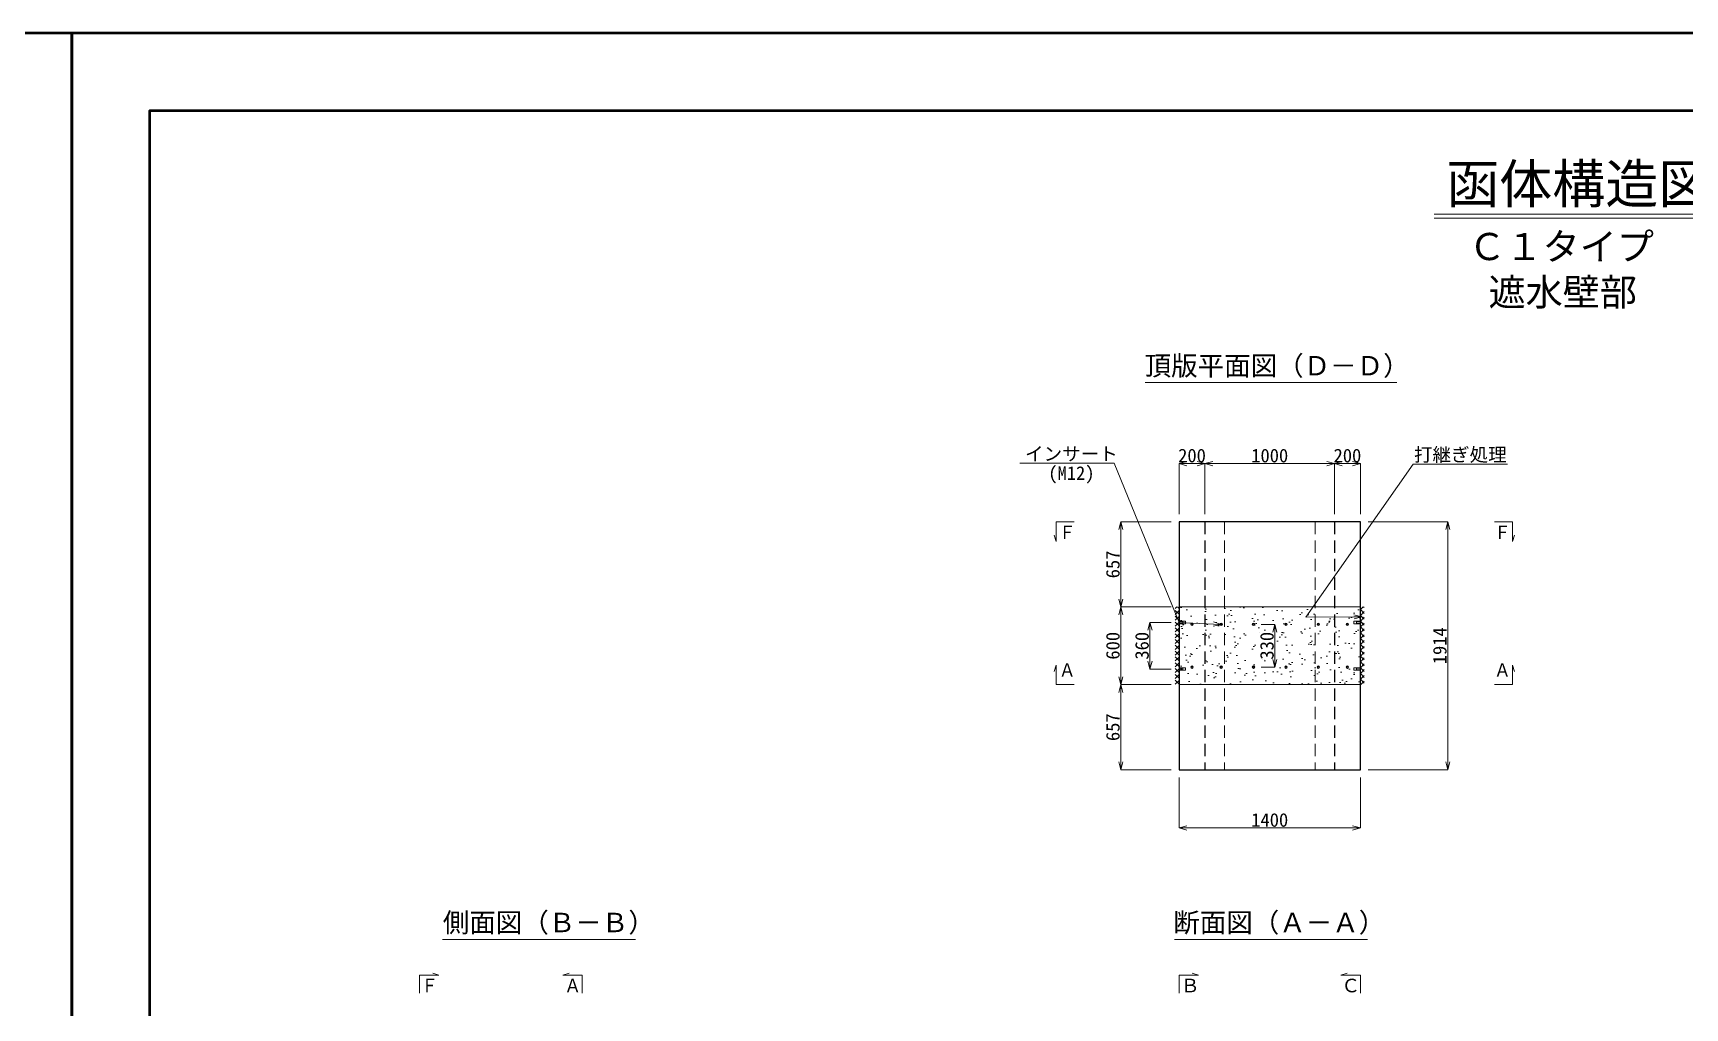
# Model space of a CAD drawing. Header units: millimetres. Extents: x 0 to 126150, y -2000 to 17820.
# Drawn here: x 100620 to 113377, y 10291 to 17820 of the extents above; entities that cross this region are included whole.
import ezdxf
from ezdxf import colors
from ezdxf.entities.mleader import LeaderData, LeaderLine
from ezdxf.enums import TextEntityAlignment as Align
from ezdxf.math import Vec2, Vec3

# ---------------------------------------------------------------- set-up
doc = ezdxf.new("R2010")
doc.units = ezdxf.units.MM
doc.header["$LTSCALE"] = 30
doc.linetypes.add('HIDDEN2', pattern=[4.7625, 3.175, -1.5875])
for name, color, linetype, lineweight in [('0タイトル', 7, 'Continuous', 13), ('0寸法', 7, 'Continuous', 5), ('0文字', 41, 'Continuous', 5), ('1Pca-BOX', 3, 'Continuous', 25), ('1打継ぎ処理', 8, 'Continuous', 9), ('3インサート', 32, 'Continuous', 13), ('D-TTL', 2, 'Continuous', 50)]:
    doc.layers.add(name, color=color, linetype=linetype, lineweight=lineweight)
doc.styles.get("Standard").update_dxf_attribs({"font": 'MS Gothic.ttf'})
doc.styles.add('寸法文字', font='MS Gothic.ttf')
doc.dimstyles.new('1／30', dxfattribs={"dimscale": 30, "dimtxt": 3.5, "dimasz": 2, "dimexe": 0, "dimexo": 2, "dimgap": 0.3, "dimtad": 1, "dimdec": 0, "dimzin": 1, "dimdsep": 46, "dimtxsty": '寸法文字', "dimblk": 'OPEN30', "dimcen": 2.5, "dimclrd": 256, "dimclre": 256, "dimclrt": 256, "dimadec": 0, "dimazin": 0, "dimtfac": 1, "dimtdec": 0, "dimtmove": 0, "dimatfit": 3, "dimldrblk": 'OPEN30', "dimfxl": 1, "dimlwd": -1, "dimlwe": -1, "dimarcsym": 0})
pattern_1 = [(135, (118840.083, -102724.63), (-22.45064, -22.45064), []), (225, (118840.083, -102724.63), (22.45064, -22.45064), [])]

# ---------------------------------------------------------------- blocks, each defined once
blk = doc.blocks.new('_Open30')
at = {"color": 0, "linetype": 'ByBlock', "lineweight": -2}
for p, q in [((-1, 0.27), (0, 0)), ((0, 0), (-1, -0.27)), ((0, 0), (-1, 0))]:
    blk.add_line(p, q, dxfattribs=at)
blk = doc.blocks.new('*D318')
at = {"layer": '0寸法', "transparency": 16777216}
for p, q in [((110930, 14045), (111545, 14045)), ((111545, 12191), (111545, 13985)), ((110930, 12131), (111545, 12131))]:
    blk.add_line(p, q, dxfattribs=at)
at = {"layer": 'Defpoints', "color": 0, "transparency": 16777216}
for p in [(110870, 14045), (111545, 14045), (110870, 12131)]:
    blk.add_point(p, dxfattribs=at)
at = {"layer": '0寸法', "transparency": 16777216, "xscale": 60, "yscale": 60, "zscale": 60}
for p, rotation in [((111545, 14045), 90), ((111545, 12131), 270)]:
    blk.add_blockref('_Open30', p, dxfattribs=dict(at, rotation=rotation))
at = {"layer": '0寸法', "transparency": 16777216, "insert": (111484, 13088), "char_height": 105, "attachment_point": 5, "rotation": 90, "style": '寸法文字'}
blk.add_mtext('1914', dxfattribs=at)
blk = doc.blocks.new('*D319')
at = {"layer": '0寸法', "transparency": 16777216}
for p, q in [((109470, 14105), (109470, 14495)), ((109530, 14495), (109610, 14495)), ((109670, 14105), (109670, 14495))]:
    blk.add_line(p, q, dxfattribs=at)
at = {"layer": 'Defpoints', "color": 0, "transparency": 16777216}
for p in [(109670, 14495), (109470, 14045), (109670, 14045)]:
    blk.add_point(p, dxfattribs=at)
at = {"layer": '0寸法', "transparency": 16777216, "xscale": 60, "yscale": 60, "zscale": 60, "rotation": 180}
blk.add_blockref('_Open30', (109470, 14495), dxfattribs=at)
at = {"layer": '0寸法', "transparency": 16777216, "xscale": 60, "yscale": 60, "zscale": 60}
blk.add_blockref('_Open30', (109670, 14495), dxfattribs=at)
at = {"layer": '0寸法', "transparency": 16777216, "insert": (109570, 14556), "char_height": 105, "attachment_point": 5, "style": '寸法文字'}
blk.add_mtext('200', dxfattribs=at)
blk = doc.blocks.new('*D320')
at = {"layer": '0寸法', "transparency": 16777216}
for p, q in [((109670, 14105), (109670, 14495)), ((109730, 14495), (110610, 14495)), ((110670, 14105), (110670, 14495))]:
    blk.add_line(p, q, dxfattribs=at)
at = {"layer": 'Defpoints', "color": 0, "transparency": 16777216}
for p in [(110670, 14495), (109670, 14045), (110670, 14045)]:
    blk.add_point(p, dxfattribs=at)
at = {"layer": '0寸法', "transparency": 16777216, "xscale": 60, "yscale": 60, "zscale": 60, "rotation": 180}
blk.add_blockref('_Open30', (109670, 14495), dxfattribs=at)
at = {"layer": '0寸法', "transparency": 16777216, "xscale": 60, "yscale": 60, "zscale": 60}
blk.add_blockref('_Open30', (110670, 14495), dxfattribs=at)
at = {"layer": '0寸法', "transparency": 16777216, "insert": (110170, 14556), "char_height": 105, "attachment_point": 5, "style": '寸法文字'}
blk.add_mtext('1000', dxfattribs=at)
blk = doc.blocks.new('*D321')
at = {"layer": '0寸法', "transparency": 16777216}
for p, q in [((110670, 14105), (110670, 14495)), ((110730, 14495), (110810, 14495)), ((110870, 14105), (110870, 14495))]:
    blk.add_line(p, q, dxfattribs=at)
at = {"layer": 'Defpoints', "color": 0, "transparency": 16777216}
for p in [(110870, 14495), (110670, 14045), (110870, 14045)]:
    blk.add_point(p, dxfattribs=at)
at = {"layer": '0寸法', "transparency": 16777216, "xscale": 60, "yscale": 60, "zscale": 60, "rotation": 180}
blk.add_blockref('_Open30', (110670, 14495), dxfattribs=at)
at = {"layer": '0寸法', "transparency": 16777216, "xscale": 60, "yscale": 60, "zscale": 60}
blk.add_blockref('_Open30', (110870, 14495), dxfattribs=at)
at = {"layer": '0寸法', "transparency": 16777216, "insert": (110770, 14556), "char_height": 105, "attachment_point": 5, "style": '寸法文字'}
blk.add_mtext('200', dxfattribs=at)
blk = doc.blocks.new('*D322')
at = {"layer": '0寸法', "transparency": 16777216}
for p, q in [((109470, 12071), (109470, 11681)), ((110870, 12071), (110870, 11681)), ((109530, 11681), (110810, 11681))]:
    blk.add_line(p, q, dxfattribs=at)
at = {"layer": 'Defpoints', "color": 0, "transparency": 16777216}
for p in [(109470, 12131), (110870, 12131), (110870, 11681)]:
    blk.add_point(p, dxfattribs=at)
at = {"layer": '0寸法', "transparency": 16777216, "xscale": 60, "yscale": 60, "zscale": 60, "rotation": 180}
blk.add_blockref('_Open30', (109470, 11681), dxfattribs=at)
at = {"layer": '0寸法', "transparency": 16777216, "xscale": 60, "yscale": 60, "zscale": 60}
blk.add_blockref('_Open30', (110870, 11681), dxfattribs=at)
at = {"layer": '0寸法', "transparency": 16777216, "insert": (110170, 11742), "char_height": 105, "attachment_point": 5, "style": '寸法文字'}
blk.add_mtext('1400', dxfattribs=at)
blk = doc.blocks.new('*D434')
at = {"layer": '0寸法', "transparency": 16777216}
for p, q in [((109410, 14045), (109020, 14045)), ((109020, 13985), (109020, 13448)), ((109410, 13388), (109020, 13388))]:
    blk.add_line(p, q, dxfattribs=at)
at = {"layer": 'Defpoints', "color": 0, "transparency": 16777216}
for p in [(109470, 14045), (109020, 13388), (109470, 13388)]:
    blk.add_point(p, dxfattribs=at)
at = {"layer": '0寸法', "transparency": 16777216, "xscale": 60, "yscale": 60, "zscale": 60}
for p, rotation in [((109020, 14045), 90), ((109020, 13388), 270)]:
    blk.add_blockref('_Open30', p, dxfattribs=dict(at, rotation=rotation))
at = {"layer": '0寸法', "transparency": 16777216, "insert": (108959, 13716), "char_height": 105, "attachment_point": 5, "rotation": 90, "style": '寸法文字'}
blk.add_mtext('657', dxfattribs=at)
blk = doc.blocks.new('*D435')
at = {"layer": '0寸法', "transparency": 16777216}
for p, q in [((109410, 13388), (109020, 13388)), ((109020, 13328), (109020, 12848)), ((109410, 12788), (109020, 12788))]:
    blk.add_line(p, q, dxfattribs=at)
at = {"layer": 'Defpoints', "color": 0, "transparency": 16777216}
for p in [(109470, 13388), (109020, 12788), (109470, 12788)]:
    blk.add_point(p, dxfattribs=at)
at = {"layer": '0寸法', "transparency": 16777216, "xscale": 60, "yscale": 60, "zscale": 60}
for p, rotation in [((109020, 13388), 90), ((109020, 12788), 270)]:
    blk.add_blockref('_Open30', p, dxfattribs=dict(at, rotation=rotation))
at = {"layer": '0寸法', "transparency": 16777216, "insert": (108959, 13088), "char_height": 105, "attachment_point": 5, "rotation": 90, "style": '寸法文字'}
blk.add_mtext('600', dxfattribs=at)
blk = doc.blocks.new('*D436')
at = {"layer": '0寸法', "transparency": 16777216}
for p, q in [((109410, 12788), (109020, 12788)), ((109020, 12728), (109020, 12191)), ((109410, 12131), (109020, 12131))]:
    blk.add_line(p, q, dxfattribs=at)
at = {"layer": 'Defpoints', "color": 0, "transparency": 16777216}
for p in [(109470, 12788), (109020, 12131), (109470, 12131)]:
    blk.add_point(p, dxfattribs=at)
at = {"layer": '0寸法', "transparency": 16777216, "xscale": 60, "yscale": 60, "zscale": 60}
for p, rotation in [((109020, 12788), 90), ((109020, 12131), 270)]:
    blk.add_blockref('_Open30', p, dxfattribs=dict(at, rotation=rotation))
at = {"layer": '0寸法', "transparency": 16777216, "insert": (108959, 12459), "char_height": 105, "attachment_point": 5, "rotation": 90, "style": '寸法文字'}
blk.add_mtext('657', dxfattribs=at)
blk = doc.blocks.new('A$C357E2984')
at = {"layer": '3インサート'}
for p, q in [((-50, 9.5), (0, 9.5)), ((-50, -9.5), (-50, 9.5)), ((-30, 6.5), (0, 6.5)), ((-30, -6.5), (-30, 6.5)), ((0, 9.5), (0, -9.5)), ((0, -9.5), (-50, -9.5)), ((0, -6.5), (-30, -6.5))]:
    blk.add_line(p, q, dxfattribs=at)
blk = doc.blocks.new('*D437')
at = {"layer": '0寸法', "transparency": 16777216}
for p, q in [((109410, 13268), (109245, 13268)), ((109245, 13208), (109245, 12968)), ((109410, 12908), (109245, 12908))]:
    blk.add_line(p, q, dxfattribs=at)
at = {"layer": 'Defpoints', "color": 0, "transparency": 16777216}
for p in [(109470, 13268), (109245, 12908), (109470, 12908)]:
    blk.add_point(p, dxfattribs=at)
at = {"layer": '0寸法', "transparency": 16777216, "xscale": 60, "yscale": 60, "zscale": 60}
for p, rotation in [((109245, 13268), 90), ((109245, 12908), 270)]:
    blk.add_blockref('_Open30', p, dxfattribs=dict(at, rotation=rotation))
at = {"layer": '0寸法', "transparency": 16777216, "insert": (109184, 13088), "char_height": 105, "attachment_point": 5, "rotation": 90, "style": '寸法文字'}
blk.add_mtext('360', dxfattribs=at)
blk = doc.blocks.new('*D438')
at = {"layer": '0寸法', "transparency": 16777216}
for p, q in [((110105, 13253), (110210, 13253)), ((110210, 12983), (110210, 13193)), ((110105, 12923), (110210, 12923))]:
    blk.add_line(p, q, dxfattribs=at)
at = {"layer": 'Defpoints', "color": 0, "transparency": 16777216}
for p in [(110045, 13253), (110210, 13253), (110045, 12923)]:
    blk.add_point(p, dxfattribs=at)
at = {"layer": '0寸法', "transparency": 16777216, "xscale": 60, "yscale": 60, "zscale": 60}
for p, rotation in [((110210, 13253), 90), ((110210, 12923), 270)]:
    blk.add_blockref('_Open30', p, dxfattribs=dict(at, rotation=rotation))
at = {"layer": '0寸法', "transparency": 16777216, "insert": (110149, 13088), "char_height": 105, "attachment_point": 5, "rotation": 90, "style": '寸法文字'}
blk.add_mtext('330', dxfattribs=at)

msp = doc.modelspace()

# ---------------------------------------------------------------- hatches: boundary and pattern name
at = {"layer": '1打継ぎ処理'}
h = msp.add_hatch(dxfattribs=at)
h.set_pattern_fill('ANSI37', color=256, scale=10, angle=90)
h.set_pattern_definition(pattern_1)
h.paths.add_polyline_path([(109440.1, 13388), (109440.1, 12788), (109470.1, 12788), (109470.1, 13388)])
h = msp.add_hatch(dxfattribs=at)
h.set_pattern_fill('AR-SAND', color=256, scale=3, angle=90)
h.set_pattern_definition([(127.5, (118840.08, -102724.63), (-146.82397, -4.8001), [0, -115.824, 0, -129.54, 0, -123.825]), (97.5, (118840.08, -102724.63), (-215.04753, 134.857), [0, -62.484, 0, -104.394, 0, -40.005]), (57.5, (118840.08, -102818.36), (-0.43116, 237.29771), [0, -38.1, 0, -137.16, 0, -179.07]), (47.5, (118840.08, -102818.36), (-66.8788, 229.06694), [0, -19.05, 0, -89.916, 0, -102.87])])
h.paths.add_polyline_path([(109470.1, 13388), (109470.1, 12788), (110870.1, 12788), (110870.1, 13388)])
h = msp.add_hatch(dxfattribs=at)
h.set_pattern_fill('ANSI37', color=256, scale=10, angle=90)
h.set_pattern_definition(pattern_1)
h.paths.add_polyline_path([(110900.1, 13388), (110900.1, 12788), (110870.1, 12788), (110870.1, 13388)])

# ---------------------------------------------------------------- linework, layer by layer
at = {"layer": '0タイトル'}
for p, q in [((111439.9, 16420), (115630.1, 16420)), ((111439.9, 16390), (115630.1, 16390)), ((109209.1, 15120), (111151.1, 15120)), ((105272.3, 10820), (103780.8, 10820)), ((109434.3, 10820), (110925.8, 10820))]:
    msp.add_line(p, q, dxfattribs=at)
at = {"layer": '0文字'}
for points in [[(108659.2, 14045), (108520.1, 14045), (108520.1, 13894.4), (108505.4, 13942.9)], [(111906, 14045), (112045.1, 14045), (112045.1, 13894.4), (112059.7, 13942.9)], [(108659.2, 12788), (108520.1, 12788), (108520.1, 12938.6), (108505.4, 12890.1)], [(111906, 12788), (112045.1, 12788), (112045.1, 12938.6), (112059.7, 12890.1)], [(103604.1, 10405.9), (103604.1, 10545), (103754.7, 10545), (103706.2, 10559.7)], [(104861.1, 10405.9), (104861.1, 10545), (104710.5, 10545), (104759, 10559.7)], [(109470.1, 10405.9), (109470.1, 10545), (109620.7, 10545), (109572.2, 10559.7)], [(110870.1, 10405.9), (110870.1, 10545), (110719.5, 10545), (110768, 10559.7)]]:
    msp.add_lwpolyline(points, dxfattribs=at)
at = {"layer": '1Pca-BOX', "linetype": 'HIDDEN2'}
for p, q in [((109670.1, 14045), (109670.1, 12131)), ((110670.1, 14045), (110670.1, 12131))]:
    msp.add_line(p, q, dxfattribs=at)
at = {"layer": '1Pca-BOX', "linetype": 'HIDDEN2', "lineweight": 9}
for p, q in [((109820.1, 14045), (109820.1, 12131)), ((110520.1, 14045), (110520.1, 12131))]:
    msp.add_line(p, q, dxfattribs=at)
at = {"layer": '1Pca-BOX'}
msp.add_lwpolyline([(109470.1, 12131), (110870.1, 12131), (110870.1, 14045), (109470.1, 14045)], close=True, dxfattribs=at)
at = {"layer": '1打継ぎ処理'}
for p, q in [((109470.1, 13388), (110870.1, 13388)), ((109470.1, 12788), (110870.1, 12788))]:
    msp.add_line(p, q, dxfattribs=at)
at = {"layer": '3インサート'}
for centre, radius in [((109570.1, 13253), 9.5), ((109570.1, 13253), 6), ((109795.1, 13253), 9.5), ((109795.1, 13253), 6), ((110045.1, 13253), 9.5), ((110045.1, 13253), 6), ((110295.1, 13253), 9.5), ((110295.1, 13253), 6), ((110545.1, 13253), 9.5), ((110545.1, 13253), 6), ((110770.1, 13253), 9.5), ((110770.1, 13253), 6), ((109570.1, 12923), 9.5), ((109570.1, 12923), 6), ((109795.1, 12923), 9.5), ((109795.1, 12923), 6), ((110045.1, 12923), 9.5), ((110045.1, 12923), 6), ((110295.1, 12923), 9.5), ((110295.1, 12923), 6), ((110545.1, 12923), 9.5), ((110545.1, 12923), 6), ((110770.1, 12923), 9.5), ((110770.1, 12923), 6)]:
    msp.add_circle(centre, radius, dxfattribs=at)
at = {"layer": 'D-TTL'}
for points in [[(75690, 0), (100920, 0), (100920, 17820), (75690, 17820)], [(100920, 0), (126150, 0), (126150, 17820), (100920, 17820)], [(101520, 600), (125550, 600), (125550, 17220), (101520, 17220)]]:
    msp.add_lwpolyline(points, close=True, dxfattribs=at)

# ---------------------------------------------------------------- block references
at = {"layer": '3インサート', "rotation": 180}
for p in [(109470.1, 13268), (109470.1, 12908)]:
    msp.add_blockref('A$C357E2984', p, dxfattribs=at)
at = {"layer": '3インサート', "xscale": -1, "rotation": 180}
for p in [(110870.1, 13268), (110870.1, 12908)]:
    msp.add_blockref('A$C357E2984', p, dxfattribs=at)

# ---------------------------------------------------------------- texts
at = {"layer": '0タイトル'}
msp.add_text('函体構造図（５）', height=300, dxfattribs=at).set_placement((111533.4, 16505))
for s, height, p in [('Ｃ１タイプ', 210, (112420.9, 16003.1)), ('遮水壁部', 210, (112432.6, 15650.8)), ('頂版平面図（Ｄ－Ｄ）', 150, (110227.4, 15130.5)), ('側面図（Ｂ－Ｂ）', 150, (104602.9, 10830.5)), ('断面図（Ａ－Ａ）', 150, (110243.8, 10830.5))]:
    msp.add_text(s, height=height, dxfattribs=at).set_placement(p, align=Align.BOTTOM_CENTER)
at = {"layer": '0文字', "width": 0.9}
for s, p in [('Ｆ', (108541.8, 13911.4)), ('Ｆ', (111902.4, 13911.4)), ('Ａ', (108541.8, 12848)), ('Ａ', (111902.4, 12848)), ('Ｆ', (103617.8, 10411.4)), ('Ａ', (104722.9, 10411.4))]:
    msp.add_text(s, height=105, dxfattribs=at).set_placement(p)
at = {"layer": '0文字', "style": '寸法文字'}
for s, p in [('Ｂ', (109484.5, 10411.4)), ('Ｃ', (110723.7, 10411.4))]:
    msp.add_text(s, height=105, dxfattribs=at).set_placement(p)

# ---------------------------------------------------------------- dimensions: what is measured, and where the dimension line sits
at = {"layer": '0寸法'}
for base, p1, p2, picture, middle in [((109670.1, 14495), (109470.1, 14045), (109670.1, 14045), '*D319', (109570.1, 14495)), ((110870.1, 14495), (110670.1, 14045), (110870.1, 14045), '*D321', (110770.1, 14495))]:
    dim = msp.add_linear_dim(base=base, p1=p1, p2=p2, dimstyle='1／30', dxfattribs=at)
    dim.commit()
    dim.dimension.update_dxf_attribs({"geometry": picture, "text_midpoint": middle, "dimtype": 160})
for base, p1, p2, picture, middle in [((110670.1, 14495), (109670.1, 14045), (110670.1, 14045), '*D320', (110170.1, 14556.5)), ((110870.1, 11681), (109470.1, 12131), (110870.1, 12131), '*D322', (110170.1, 11742.5))]:
    dim = msp.add_linear_dim(base=base, p1=p1, p2=p2, dimstyle='1／30', dxfattribs=at)
    dim.commit()
    dim.dimension.update_dxf_attribs({"geometry": picture, "text_midpoint": middle})
for base, p1, p2, picture, middle in [((109020.1, 13388), (109470.1, 14045), (109470.1, 13388), '*D434', (108958.6, 13716.5)), ((111545.1, 14045), (110870.1, 12131), (110870.1, 14045), '*D318', (111483.6, 13088)), ((109020.1, 12788), (109470.1, 13388), (109470.1, 12788), '*D435', (108958.6, 13088)), ((109245.1, 12908), (109470.1, 13268), (109470.1, 12908), '*D437', (109183.6, 13088)), ((110210.1, 13253), (110045.1, 12923), (110045.1, 13253), '*D438', (110148.6, 13088)), ((109020.1, 12131), (109470.1, 12788), (109470.1, 12131), '*D436', (108958.6, 12459.5))]:
    dim = msp.add_linear_dim(base=base, p1=p1, p2=p2, angle=90, dimstyle='1／30', dxfattribs=at)
    dim.commit()
    dim.dimension.update_dxf_attribs({"geometry": picture, "text_midpoint": middle})

# ---------------------------------------------------------------- leaders
at = {"layer": '0文字'}
ml = msp.add_multileader_mtext('Standard', dxfattribs=at)
ml.set_content('インサート\\P(M12)', color=256, style='寸法文字')
ml.set_leader_properties(color=256, linetype='ByLayer', lineweight=-1)
ml.set_arrow_properties(name='OPEN30')
ml.build(insert=Vec2(0, 0))
ml.multileader.update_dxf_attribs({"text_left_attachment_type": 6, "text_right_attachment_type": 6, "dogleg_length": 0, "arrow_head_size": 60, "scale": 100})
ctx = ml.context
ctx.base_point, ctx.scale, ctx.char_height, ctx.arrow_head_size, ctx.landing_gap_size, ctx.plane_origin = Vec3(108308, 14496.9), 100, 105, 60, 6, Vec3(110009.7, 14407.9)
ctx.left_attachment, ctx.right_attachment, ctx.text_align_type = 6, 6, 1
notes = []
notes.append((ctx, [(0, (1, 1, 0), (108969.2, 14496.9), (-1, 0), 0, [(1, [(109795.1, 13253), (109470.1, 13268)], 0, [])])]))
ctx.mtext.insert, ctx.mtext.alignment, ctx.mtext.line_spacing_factor, ctx.mtext.flow_direction = Vec3(108638.6, 14622.9), 2, 0.85, 5
ml = msp.add_multileader_mtext('Standard', dxfattribs=at)
ml.set_content('打継ぎ処理', color=256, style='寸法文字')
ml.set_leader_properties(color=256, linetype='ByLayer', lineweight=-1)
ml.set_arrow_properties(name='OPEN30')
ml.build(insert=Vec2(0, 0))
ml.multileader.update_dxf_attribs({"text_left_attachment_type": 6, "text_right_attachment_type": 6, "dogleg_length": 0, "arrow_head_size": 60, "scale": 100})
ctx = ml.context
ctx.base_point, ctx.scale, ctx.char_height, ctx.arrow_head_size, ctx.landing_gap_size, ctx.plane_origin = Vec3(111278, 14490.5), 100, 105, 60, 6, Vec3(110349.7, 13538.2)
ctx.left_attachment, ctx.right_attachment = 6, 6
notes.append((ctx, [(0, (1, 1, 0), (111278, 14490.5), (1, 0), 0, [(1, [(110880.8, 13311.2), (110448.8, 13309.3)], 0, [])])]))
ctx.mtext.insert, ctx.mtext.flow_direction = Vec3(111284, 14616.5), 5
for ctx, leaders in notes:
    for number, flags, end, landing, length, lines in leaders:
        leader = LeaderData()
        leader.index, (leader.has_last_leader_line, leader.has_dogleg_vector, leader.attachment_direction) = number, flags
        leader.last_leader_point, leader.dogleg_vector, leader.dogleg_length = Vec3(end), Vec3(landing), length
        for number, points, colour, breaks in lines:
            line = LeaderLine()
            line.index, line.vertices, line.color, line.breaks = number, Vec3.list(points), colors.encode_raw_color(colour), breaks
            leader.lines.append(line)
        ctx.leaders.append(leader)

doc.saveas('drawing.dxf')
